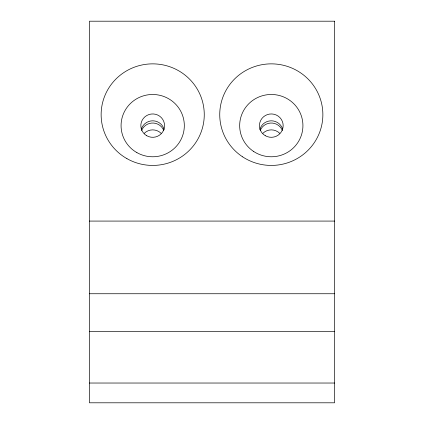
<?xml version="1.0" encoding="UTF-8"?>
<svg xmlns="http://www.w3.org/2000/svg" width="424" height="424" viewBox="0 0 424 424"><rect width="100%" height="100%" fill="white"/><g stroke="black" fill="none" stroke-linecap="round" stroke-linejoin="round"><path stroke-width="0.64" d="M89.443 221.079L334.557 221.079M89.443 293.742L334.557 293.742M89.443 331.637L334.557 331.637M89.443 383.031L334.557 383.031M144.308 133.295A11.861 11.681 0 0 1 161.083 133.295M262.917 133.295A11.861 11.681 0 0 1 279.692 133.295M260.23 130.507A11.861 11.681 0 0 1 282.373 130.507M259.848 129.468A11.861 11.681 0 0 1 282.585 128.885M141.415 128.885A11.861 11.681 0 0 1 164.152 129.468M141.627 130.507A11.861 11.681 0 0 1 163.77 130.507M334.557 21.2L89.443 21.2L89.443 402.8L334.557 402.8L334.557 21.2M136.883 152.603A31.63 31.148 0 0 0 184.323 125.626A31.63 31.148 0 0 0 136.883 98.654A31.63 31.148 0 0 0 136.883 152.603M126.914 158.624A51.564 50.785 0 0 0 204.262 114.644A51.564 50.785 0 0 0 126.914 70.665A51.564 50.785 0 0 0 126.914 158.624M242.602 156.832A51.564 50.785 0 0 0 322.754 118.02A51.564 50.785 0 0 0 248.549 69.07A51.564 50.785 0 0 0 242.602 156.832M253.7 151.506A31.63 31.148 0 0 0 302.858 127.698A31.63 31.148 0 0 0 257.347 97.674A31.63 31.148 0 0 0 253.7 151.506M265.371 135.744A11.861 11.681 0 0 0 283.163 125.626A11.861 11.681 0 0 0 265.371 115.513A11.861 11.681 0 0 0 265.371 135.744M146.768 135.744A11.861 11.681 0 0 0 164.56 125.626A11.861 11.681 0 0 0 146.768 115.513A11.861 11.681 0 0 0 146.768 135.744"/></g></svg>
